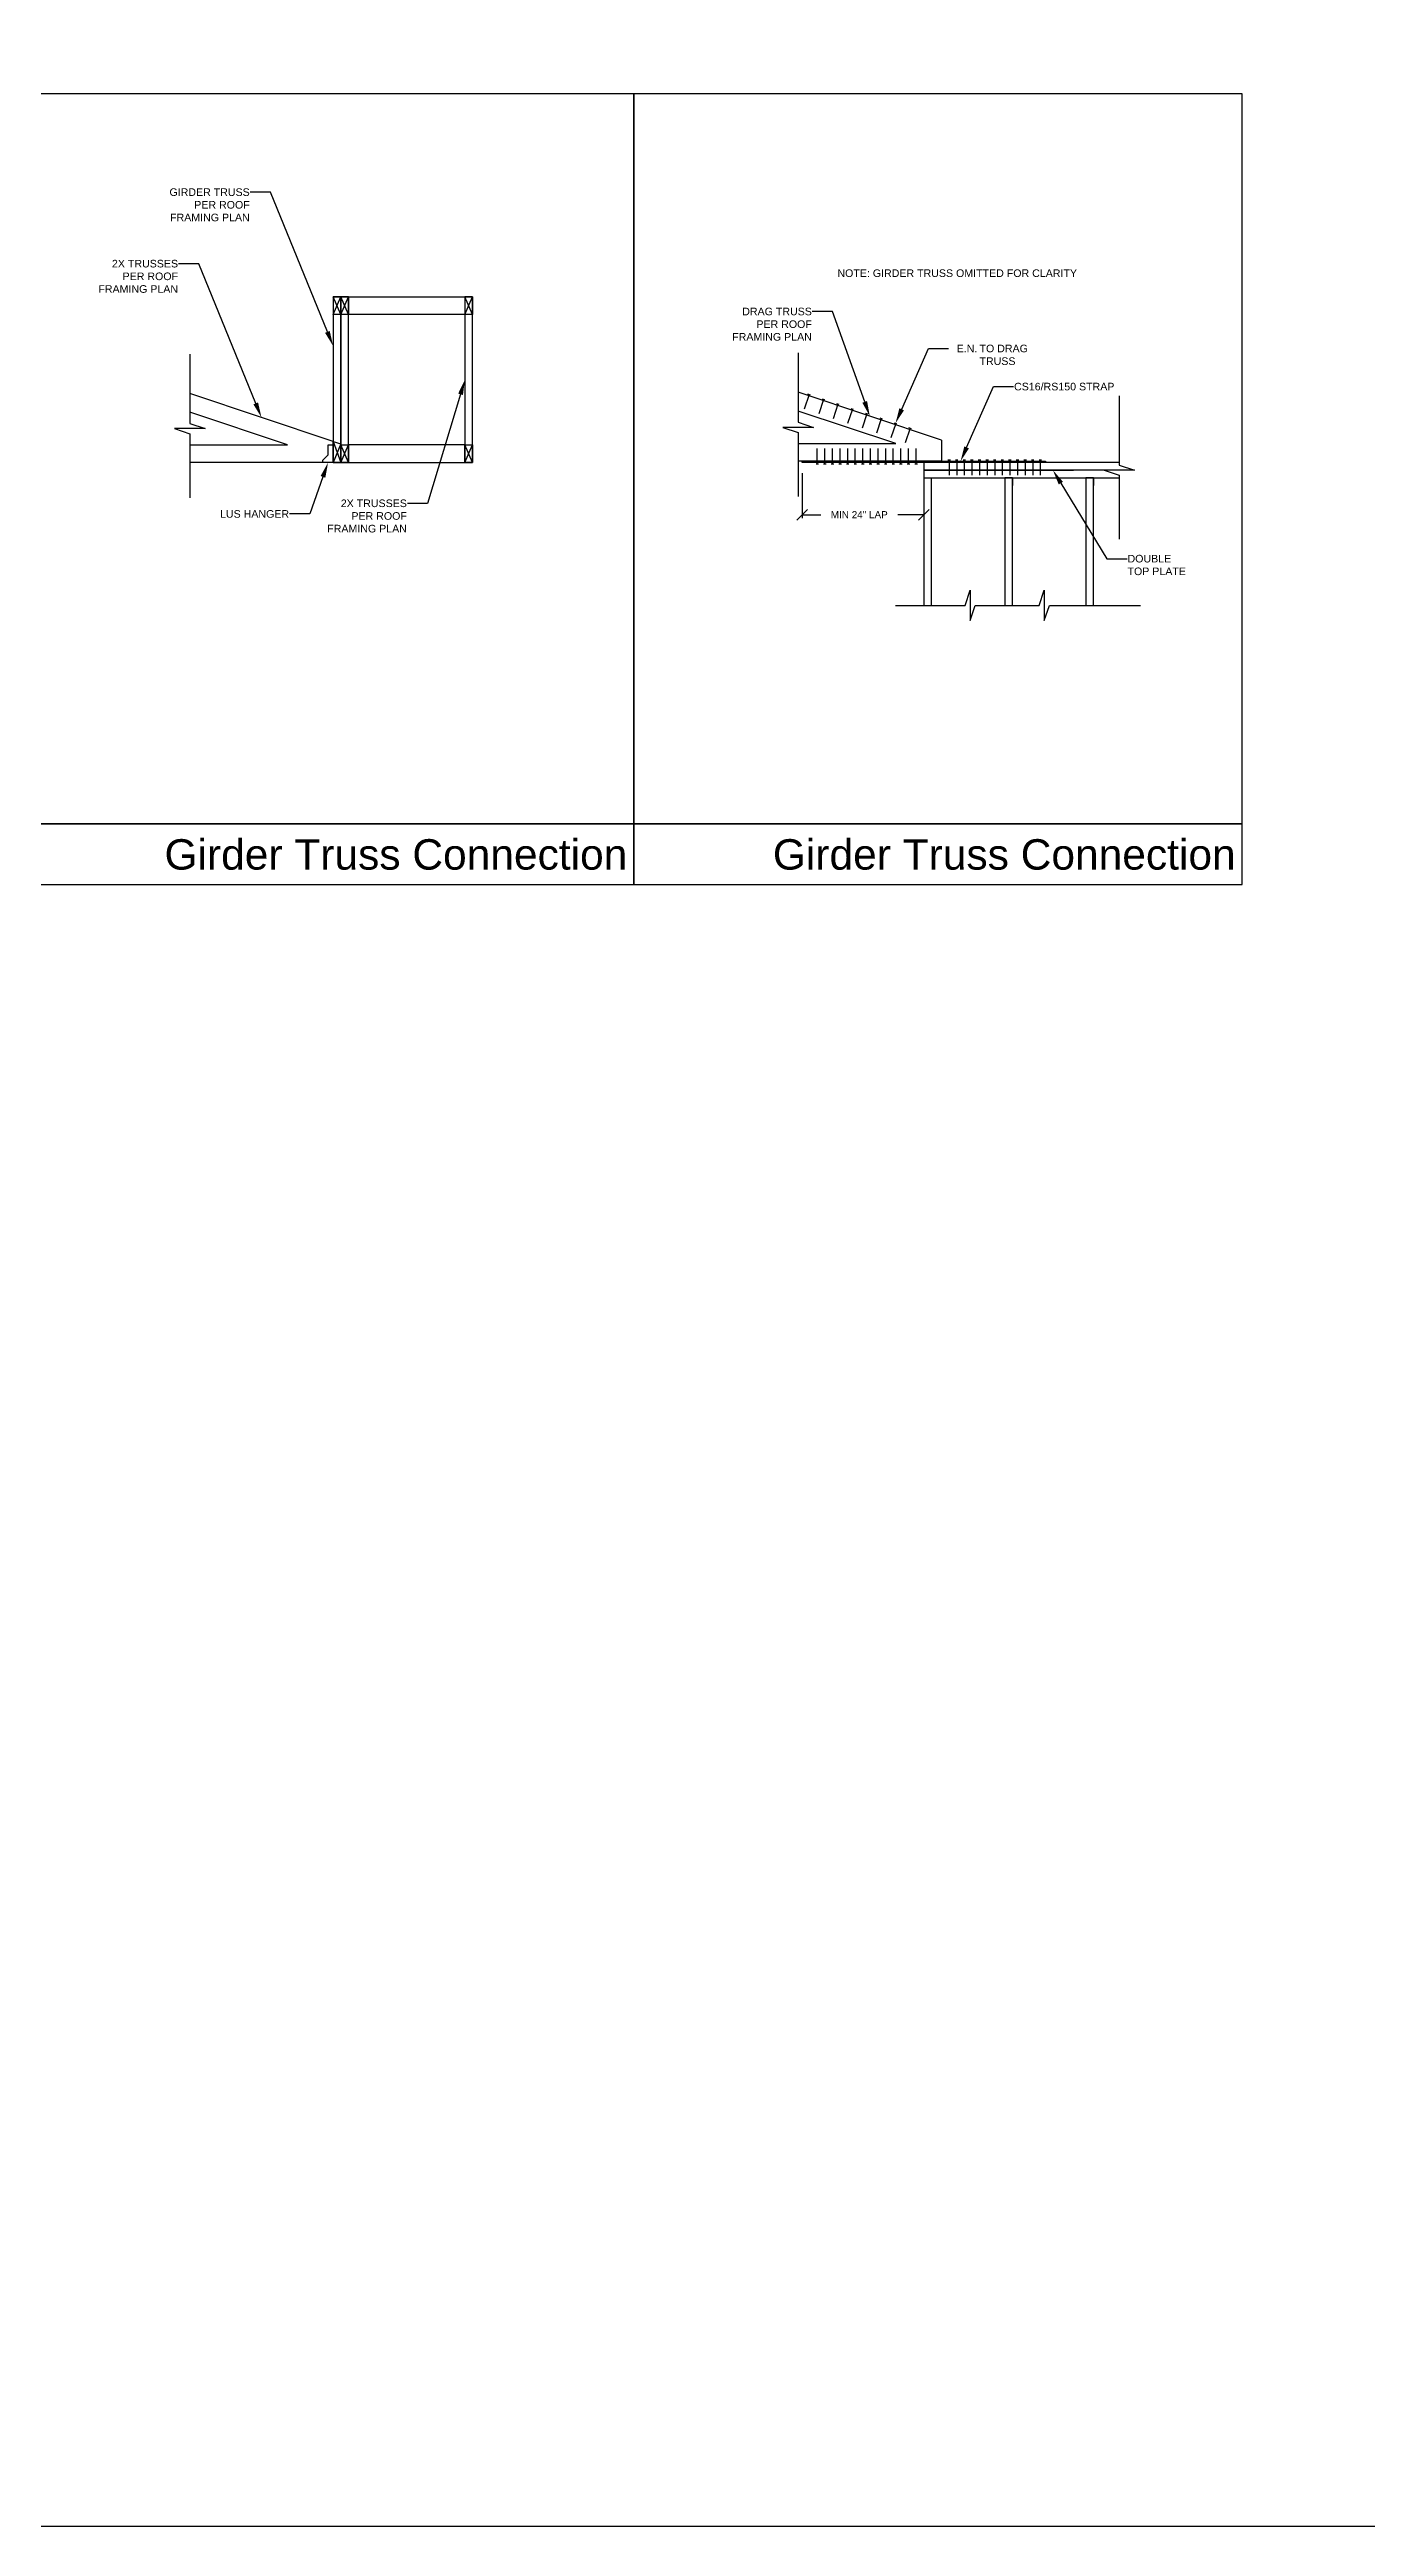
# Model space of a CAD drawing. Header units: inches. Extents: x -3572 to 2430, y -4559 to 3072.
# Drawn here: x 1223.4 to 1483.2, y 424.9 to 913.7 of the extents above; entities that cross this region are included whole.
import ezdxf
from ezdxf import colors
from ezdxf.entities.mleader import LeaderData, LeaderLine
from ezdxf.math import Vec2, Vec3

# ---------------------------------------------------------------- set-up
doc = ezdxf.new("R2010")
doc.units = ezdxf.units.IN
doc.header["$MEASUREMENT"] = 0
for name, color, linetype in [('Elevation - Section B', 7, 'Continuous'), ('Roof Framing - Details', 7, 'Continuous'), ('Roof Framing - Dim & Labels', 7, 'Continuous')]:
    doc.layers.add(name, color=color, linetype=linetype)
doc.styles.get("Standard").update_dxf_attribs({"font": 'arial.ttf'})
doc.dimstyles.get("Standard").update_dxf_attribs({"dimscale": 0.7, "dimtxt": 6, "dimasz": 6, "dimexe": 1, "dimexo": 3, "dimgap": 3, "dimtad": 0, "dimtih": 1, "dimtoh": 1, "dimdec": 4, "dimzin": 1, "dimdsep": 46, "dimlunit": 4, "dimtxsty": 'Standard', "dimblk": 'OBLIQUE', "dimcen": 0.09, "dimadec": 0, "dimazin": 0, "dimtfac": 1, "dimtdec": 4, "dimtofl": 0, "dimtmove": 0, "dimatfit": 3, "dimfxl": 1, "dimtolj": 1, "dimtzin": 0, "dimarcsym": 0})

# ---------------------------------------------------------------- blocks, each defined once
blk = doc.blocks.new('_Oblique')
at = {"color": 0, "linetype": 'ByBlock', "lineweight": -2}
blk.add_line((-0.5, -0.5), (0.5, 0.5), dxfattribs=at)
blk = doc.blocks.new('*D114')
at = {"layer": 'Defpoints', "color": 0, "transparency": 16777216}
for p in [(1371.82, 832.2), (1395.82, 832.2), (1395.82, 821.91)]:
    blk.add_point(p, dxfattribs=at)
at = {"layer": 'Roof Framing - Details', "color": 0, "lineweight": -2, "transparency": 16777216}
for p, q in [((1371.82, 830.1), (1371.82, 821.21)), ((1395.82, 830.1), (1395.82, 821.21)), ((1371.82, 821.91), (1375.51, 821.91)), ((1395.82, 821.91), (1390.71, 821.91))]:
    blk.add_line(p, q, dxfattribs=at)
at = {"layer": 'Roof Framing - Details', "color": 0, "lineweight": -2, "transparency": 16777216, "xscale": 2.1, "yscale": 2.1, "zscale": 2.1, "rotation": 180}
blk.add_blockref('_Oblique', (1371.82, 821.91), dxfattribs=at)
at = {"layer": 'Roof Framing - Details', "color": 0, "lineweight": -2, "transparency": 16777216, "xscale": 2.1, "yscale": 2.1, "zscale": 2.1}
blk.add_blockref('_Oblique', (1395.82, 821.91), dxfattribs=at)
at = {"layer": 'Roof Framing - Details', "color": 0, "transparency": 16777216, "insert": (1383.11, 821.91), "char_height": 4.2, "attachment_point": 5}
blk.add_mtext('\\A1;{\\H0.33333x;MIN 24" LAP}', dxfattribs=at)

msp = doc.modelspace()

# ---------------------------------------------------------------- hatches: boundary and pattern name
at = {"layer": 'Roof Framing - Details', "transparency": 33554610}
h = msp.add_hatch(color=256, dxfattribs=at)
h.dxf.hatch_style = 1
h.paths.add_polyline_path([(1419.82471, 832.44527), (1395.82471, 832.44527), (1371.82471, 832.44527), (1371.82471, 832.19527), (1395.82471, 832.19527), (1419.82471, 832.19527)])

# ---------------------------------------------------------------- linework, layer by layer
at = {"color": 3}
msp.add_lwpolyline([(35.18615, 1302.04569), (1585.71888, 1302.04569), (1585.71888, 424.91668), (35.18615, 424.91668)], close=True, dxfattribs=at)
for points in [[(1218.62703, 904.92992), (1218.62703, 760.92992), (1338.62703, 760.92992), (1338.62703, 904.92992), (1218.62703, 904.92992)], [(1338.62703, 904.92992), (1338.62703, 760.92992), (1458.62703, 760.92992), (1458.62703, 904.92992), (1338.62703, 904.92992)], [(1218.62703, 760.92992), (1218.62703, 748.92992), (1338.62703, 748.92992), (1338.62703, 760.92992), (1218.62703, 760.92992)], [(1338.62703, 760.92992), (1338.62703, 748.92992), (1458.62703, 748.92992), (1458.62703, 760.92992), (1338.62703, 760.92992)]]:
    msp.add_lwpolyline(points)
at = {"layer": 'Elevation - Section B'}
for p, q in [((1280.82471, 861.38449), (1279.32471, 861.38449)), ((1282.32471, 861.38449), (1280.82471, 861.38449)), ((1306.82471, 861.38449), (1305.32471, 861.38449)), ((1279.32471, 836.38455), (1251.05134, 845.80899)), ((1270.32468, 835.69527), (1251.05134, 842.11969)), ((1279.32471, 836.38459), (1280.82471, 832.19527)), ((1280.82471, 835.88459), (1279.32471, 832.19527)), ((1280.82471, 832.19527), (1279.32471, 832.19527)), ((1282.32471, 832.19527), (1280.82471, 832.19527)), ((1306.82471, 832.19527), (1305.32471, 832.19527))]:
    msp.add_line(p, q, dxfattribs=at)
at = {"layer": 'Elevation - Section B', "linetype": 'ByBlock'}
for p, q in [((1251.05134, 835.69527), (1270.32468, 835.69527)), ((1280.82471, 832.19527), (1251.05134, 832.19527))]:
    msp.add_line(p, q, dxfattribs=at)
at = {"layer": 'Elevation - Section B'}
for points in [[(1280.82471, 832.19527), (1280.82471, 864.88449), (1279.32471, 864.88449), (1279.32471, 832.19527), (1280.82471, 832.19527)], [(1279.32471, 864.88449), (1279.32471, 861.38449), (1280.82471, 864.88449), (1280.82471, 861.38449), (1279.32471, 864.88449), (1280.82471, 864.88449)], [(1282.32471, 832.19527), (1282.32471, 864.88449), (1280.82471, 864.88449), (1280.82471, 832.19527), (1282.32471, 832.19527)], [(1280.82471, 864.88449), (1280.82471, 861.38449), (1282.32471, 864.88449), (1282.32471, 861.38449), (1280.82471, 864.88449), (1282.32471, 864.88449)], [(1306.82471, 832.19527), (1306.82471, 864.88449), (1305.32471, 864.88449), (1305.32471, 832.19527), (1306.82471, 832.19527)], [(1305.32471, 864.88449), (1305.32471, 861.38449), (1306.82471, 864.88449), (1306.82471, 861.38449), (1305.32471, 864.88449), (1306.82471, 864.88449)], [(1280.82471, 835.69527), (1280.82471, 832.19527), (1282.32471, 835.69527), (1282.32471, 832.19527), (1280.82471, 835.69527), (1282.32471, 835.69527)], [(1305.32471, 835.69527), (1305.32471, 832.19527), (1306.82471, 835.69527), (1306.82471, 832.19527), (1305.32471, 835.69527), (1306.82471, 835.69527)]]:
    msp.add_lwpolyline(points, dxfattribs=at)
at = {"layer": 'Elevation - Section B', "linetype": 'ByBlock'}
for points in [[(1282.32471, 864.88449), (1305.32471, 864.88449), (1305.32471, 861.38449), (1282.32471, 861.38449), (1282.32471, 864.88449)], [(1280.82471, 832.19527), (1305.32471, 832.19527), (1305.32471, 835.69527), (1282.32471, 835.69527), (1282.32471, 832.19527)]]:
    msp.add_lwpolyline(points, dxfattribs=at)
at = {"layer": 'Elevation - Section B'}
msp.add_lwpolyline([(1280.82471, 832.19527), (1279.32471, 832.19527), (1279.32471, 836.38459), (1280.82471, 835.88459)], close=True, dxfattribs=at)
at = {"layer": 'Roof Framing - Details'}
for p, q in [((1399.32471, 836.63455), (1371.05134, 846.05899)), ((1390.32468, 835.94527), (1371.05134, 842.36969)), ((1399.32471, 836.63455), (1399.32471, 832.44527)), ((1395.82471, 832.19527), (1395.82471, 830.69527)), ((1434.39735, 832.19527), (1395.82471, 832.19527)), ((1395.82471, 830.69527), (1425.39735, 830.69527)), ((1395.82471, 830.69527), (1395.82471, 829.19527)), ((1431.39735, 830.69527), (1395.82471, 830.69527)), ((1395.82471, 829.19527), (1434.39735, 829.19527)), ((1395.82471, 829.19527), (1395.82471, 804.00214)), ((1395.82471, 829.19527), (1397.32471, 829.19527)), ((1397.32471, 829.19527), (1397.32471, 804.00214)), ((1399.32471, 829.19527), (1402.82471, 829.19527))]:
    msp.add_line(p, q, dxfattribs=at)
at = {"layer": 'Roof Framing - Details', "lineweight": 30}
for p, q in [((1373.22067, 845.5994), (1372.27199, 842.75335)), ((1373.45784, 845.52034), (1372.9835, 845.67846)), ((1376.06672, 844.65072), (1375.11804, 841.80467)), ((1376.30389, 844.57166), (1375.82955, 844.72977)), ((1378.91277, 843.70204), (1377.96409, 840.85599)), ((1379.14994, 843.62298), (1378.6756, 843.78109)), ((1381.75882, 842.75335), (1380.81014, 839.9073)), ((1381.996, 842.6743), (1381.52165, 842.83241)), ((1384.60488, 841.80467), (1383.65619, 838.95862)), ((1384.84205, 841.72562), (1384.3677, 841.88373)), ((1387.45093, 840.85599), (1386.50224, 838.00994)), ((1387.6881, 840.77693), (1387.21375, 840.93505)), ((1390.29698, 839.90731), (1389.34829, 837.06126)), ((1390.53415, 839.82825), (1390.05981, 839.98637)), ((1393.14303, 838.95863), (1392.19435, 836.11258)), ((1393.3802, 838.87957), (1392.90586, 839.03769)), ((1374.57471, 831.94527), (1375.07471, 831.94527)), ((1374.82471, 831.94527), (1374.82471, 834.94527)), ((1376.07471, 831.94527), (1376.57471, 831.94527)), ((1376.32471, 831.94527), (1376.32471, 834.94527)), ((1377.57471, 831.94527), (1378.07471, 831.94527)), ((1377.82471, 831.94527), (1377.82471, 834.94527)), ((1379.07471, 831.94527), (1379.57471, 831.94527)), ((1379.32471, 831.94527), (1379.32471, 834.94527)), ((1380.57471, 831.94527), (1381.07471, 831.94527)), ((1380.82471, 831.94527), (1380.82471, 834.94527)), ((1382.07471, 831.94527), (1382.57471, 831.94527)), ((1382.32471, 831.94527), (1382.32471, 834.94527)), ((1383.57471, 831.94527), (1384.07471, 831.94527)), ((1383.82471, 831.94527), (1383.82471, 834.94527)), ((1385.07471, 831.94527), (1385.57471, 831.94527)), ((1385.32471, 831.94527), (1385.32471, 834.94527)), ((1386.57471, 831.94527), (1387.07471, 831.94527)), ((1386.82471, 831.94527), (1386.82471, 834.94527)), ((1388.07471, 831.94527), (1388.57471, 831.94527)), ((1388.32471, 831.94527), (1388.32471, 834.94527)), ((1389.57471, 831.94527), (1390.07471, 831.94527)), ((1389.82471, 831.94527), (1389.82471, 834.94527)), ((1391.07471, 831.94527), (1391.57471, 831.94527)), ((1391.32471, 831.94527), (1391.32471, 834.94527)), ((1392.57471, 831.94527), (1393.07471, 831.94527)), ((1392.82471, 831.94527), (1392.82471, 834.94527)), ((1394.07471, 831.94527), (1394.57471, 831.94527)), ((1394.32471, 831.94527), (1394.32471, 834.94527)), ((1401.07471, 832.69527), (1400.57471, 832.69527)), ((1400.82471, 832.69527), (1400.82471, 829.69527)), ((1402.57471, 832.69527), (1402.07471, 832.69527)), ((1402.32471, 832.69527), (1402.32471, 829.69527)), ((1404.07471, 832.69527), (1403.57471, 832.69527)), ((1403.82471, 832.69527), (1403.82471, 829.69527)), ((1405.57471, 832.69527), (1405.07471, 832.69527)), ((1405.32471, 832.69527), (1405.32471, 829.69527)), ((1407.07471, 832.69527), (1406.57471, 832.69527)), ((1406.82471, 832.69527), (1406.82471, 829.69527)), ((1408.57471, 832.69527), (1408.07471, 832.69527)), ((1408.32471, 832.69527), (1408.32471, 829.69527)), ((1410.07471, 832.69527), (1409.57471, 832.69527)), ((1409.82471, 832.69527), (1409.82471, 829.69527)), ((1411.57471, 832.69527), (1411.07471, 832.69527)), ((1411.32471, 832.69527), (1411.32471, 829.69527)), ((1413.07471, 832.69527), (1412.57471, 832.69527)), ((1412.82471, 832.69527), (1412.82471, 829.69527)), ((1414.57471, 832.69527), (1414.07471, 832.69527)), ((1414.32471, 832.69527), (1414.32471, 829.69527)), ((1416.07471, 832.69527), (1415.57471, 832.69527)), ((1415.82471, 832.69527), (1415.82471, 829.69527)), ((1417.57471, 832.69527), (1417.07471, 832.69527)), ((1417.32471, 832.69527), (1417.32471, 829.69527)), ((1419.07471, 832.69527), (1418.57471, 832.69527)), ((1418.82471, 832.69527), (1418.82471, 829.69527))]:
    msp.add_line(p, q, dxfattribs=at)
at = {"layer": 'Roof Framing - Details', "linetype": 'ByBlock'}
for p, q in [((1371.05134, 835.94527), (1390.32468, 835.94527)), ((1399.32471, 832.44527), (1371.05134, 832.44527))]:
    msp.add_line(p, q, dxfattribs=at)
at = {"layer": 'Roof Framing - Details'}
for points in [[(1251.05134, 853.59567), (1251.05134, 839.89457), (1254.05134, 838.89457), (1248.05134, 838.89457), (1251.05134, 837.89457), (1251.05134, 825.26496)], [(1371.05134, 853.84567), (1371.05134, 840.14457), (1374.05134, 839.14457), (1368.05134, 839.14457), (1371.05134, 838.14457), (1371.05134, 825.51496)], [(1434.39735, 845.39637), (1434.39735, 831.69527), (1437.39735, 830.69527), (1431.39735, 830.69527), (1434.39735, 829.69527), (1434.39735, 817.06566)], [(1395.82471, 832.19527), (1371.82471, 832.19527), (1371.82471, 832.44527), (1395.82471, 832.44527), (1419.82471, 832.44527), (1419.82471, 832.19527), (1395.82471, 832.19527)], [(1413.32471, 829.19527), (1411.82471, 829.19527), (1411.82471, 804.00214)], [(1413.32471, 804.00214), (1413.32471, 829.19527), (1413.32471, 827.69527)], [(1429.32471, 829.19527), (1427.82471, 829.19527), (1427.82471, 804.00214)], [(1429.32471, 804.00214), (1429.32471, 829.19527), (1429.32471, 827.69527)], [(1390.27139, 804.00214), (1403.97249, 804.00214), (1404.97249, 807.00214), (1404.97249, 801.00214), (1405.97249, 804.00214), (1418.6021, 804.00214)], [(1418.6021, 804.00214), (1418.6021, 804.00214), (1419.6021, 807.00214), (1419.6021, 801.00214), (1420.6021, 804.00214), (1438.61057, 804.00214)]]:
    msp.add_lwpolyline(points, dxfattribs=at)
at = {"layer": 'Roof Framing - Dim & Labels'}
msp.add_lwpolyline([(1279.32471, 835.69527), (1279.32471, 832.19527), (1277.32471, 832.19527), (1277.32471, 832.69527), (1278.32471, 833.69527), (1278.32471, 835.69527)], close=True, dxfattribs=at)

# ---------------------------------------------------------------- texts
at = {"char_height": 6, "attachment_point": 1}
for insert in [(1246.06266, 757.87088), (1366.06266, 757.87088)]:
    msp.add_mtext_dynamic_manual_height_columns('Girder Truss Connection ', width=112.2279418, gutter_width=1, heights=[0], dxfattribs=dict(at, insert=insert))
at = {"layer": 'Roof Framing - Details', "insert": (1378.79911, 870.32099), "char_height": 1.5, "attachment_point": 1}
msp.add_mtext_dynamic_manual_height_columns('NOTE: GIRDER TRUSS OMITTED FOR CLARITY', width=52.7369214, gutter_width=1, heights=[0.20696], dxfattribs=at)

# ---------------------------------------------------------------- dimensions: what is measured, and where the dimension line sits
at = {"layer": 'Roof Framing - Details'}
dim = msp.add_linear_dim(base=(1395.82471, 821.90667), p1=(1371.82471, 832.19527), p2=(1395.82471, 832.19527), text='{\\H0.33333x;MIN 24" LAP}', dimstyle='Standard', override={"dimasz": 3}, dxfattribs=at)
dim.commit()
dim.dimension.update_dxf_attribs({"geometry": '*D114', "text_midpoint": (1383.10977, 821.90667), "dimtype": 160})

# ---------------------------------------------------------------- leaders
ml = msp.add_multileader_mtext('Standard', dxfattribs=at)
ml.set_content('GIRDER TRUSS \\PPER ROOF \\PFRAMING PLAN', color=256)
ml.set_leader_properties()
ml.build(insert=Vec2(0, 0))
ml.multileader.update_dxf_attribs({"dogleg_length": 3.98438, "arrow_head_size": 3})
ctx = ml.context
ctx.base_point, ctx.char_height, ctx.arrow_head_size, ctx.landing_gap_size, ctx.plane_origin = Vec3(1247.16924, 885.54951), 1.5, 3, 0.09, Vec3(1235.85264, 872.27793)
ctx.text_align_type = 2
notes = []
notes.append((ctx, [(1, (1, 1, 0), (1266.94651, 885.54951), (-1, 0), 3.98438, [(0, [(1279.32471, 855.20765)], 0, [])])]))
ctx.mtext.insert, ctx.mtext.alignment, ctx.mtext.flow_direction = Vec3(1262.87213, 886.3123), 3, 5
ml = msp.add_multileader_mtext('Standard', dxfattribs=at)
ml.set_content('2X TRUSSES \\PPER ROOF \\PFRAMING PLAN', color=256)
ml.set_leader_properties()
ml.build(insert=Vec2(0, 0))
ml.multileader.update_dxf_attribs({"dogleg_length": 3.98438, "arrow_head_size": 3})
ctx = ml.context
ctx.base_point, ctx.char_height, ctx.arrow_head_size, ctx.landing_gap_size, ctx.plane_origin = Vec3(1233.27096, 871.43863), 1.5, 3, 0.09, Vec3(1221.71596, 858.16704)
ctx.text_align_type = 2
notes.append((ctx, [(1, (1, 1, 0), (1252.80982, 871.43863), (-1, 0), 3.98438, [(0, [(1265.18802, 841.09677)], 0, [])])]))
ctx.mtext.insert, ctx.mtext.alignment, ctx.mtext.flow_direction = Vec3(1248.73545, 872.20142), 3, 5
ml = msp.add_multileader_mtext('Standard', dxfattribs=at)
ml.set_content('DRAG TRUSS\\PPER ROOF \\PFRAMING PLAN', color=256)
ml.set_leader_properties()
ml.build(insert=Vec2(0, 0))
ml.multileader.update_dxf_attribs({"dogleg_length": 3.98438, "arrow_head_size": 3})
ctx = ml.context
ctx.base_point, ctx.char_height, ctx.arrow_head_size, ctx.landing_gap_size, ctx.plane_origin = Vec3(1358.29443, 861.9969), 1.5, 3, 0.09, Vec3(1341.71596, 858.41704)
ctx.text_align_type = 2
notes.append((ctx, [(1, (1, 1, 0), (1377.83329, 861.9969), (-1, 0), 3.98438, [(0, [(1385.18802, 841.34677)], 0, [])])]))
ctx.mtext.insert, ctx.mtext.alignment, ctx.mtext.flow_direction = Vec3(1373.75892, 862.75969), 3, 5
ml = msp.add_multileader_mtext('Standard', dxfattribs=at)
ml.set_content('\\pxi-3,l4,t4;E.N.^ITO DRAG TRUSS', color=256)
ml.set_leader_properties()
ml.build(insert=Vec2(0, 0))
ml.multileader.update_dxf_attribs({"dogleg_length": 3.98438, "arrow_head_size": 3})
ctx = ml.context
ctx.base_point, ctx.char_height, ctx.arrow_head_size, ctx.landing_gap_size, ctx.plane_origin = Vec3(1400.73583, 854.69748), 1.5, 3, 0.09, Vec3(1391.26612, 840.71609)
notes.append((ctx, [(0, (1, 1, 0), (1396.75145, 854.69748), (1, 0), 3.98438, [(0, [(1390.26612, 839.96609)], 0, [])])]))
ctx.mtext.insert, ctx.mtext.width, ctx.mtext.flow_direction = Vec3(1400.82583, 855.46027), 19.6043656, 5
ml = msp.add_multileader_mtext('Standard', dxfattribs=at)
ml.set_content('2X TRUSSES \\PPER ROOF \\PFRAMING PLAN', color=256)
ml.set_leader_properties()
ml.build(insert=Vec2(0, 0))
ml.multileader.update_dxf_attribs({"dogleg_length": 3.98438, "arrow_head_size": 3})
ctx = ml.context
ctx.base_point, ctx.char_height, ctx.arrow_head_size, ctx.landing_gap_size, ctx.plane_origin = Vec3(1278.41178, 824.14762), 1.5, 3, 0.09, Vec3(1261.85264, 865.61015)
ctx.text_align_type = 2
notes.append((ctx, [(1, (1, 1, 0), (1297.95064, 824.14762), (-1, 0), 3.98438, [(0, [(1305.32471, 848.53988)], 0, [])])]))
ctx.mtext.insert, ctx.mtext.alignment, ctx.mtext.flow_direction = Vec3(1293.87627, 824.91041), 3, 5
ml = msp.add_multileader_mtext('Standard', dxfattribs=at)
ml.set_content('CS16/RS150 STRAP', color=256)
ml.set_leader_properties()
ml.build(insert=Vec2(0, 0))
ml.multileader.update_dxf_attribs({"dogleg_length": 3.98438, "arrow_head_size": 3})
ctx = ml.context
ctx.base_point, ctx.char_height, ctx.arrow_head_size, ctx.landing_gap_size, ctx.plane_origin = Vec3(1413.55199, 847.17665), 1.5, 3, 0.09, Vec3(1404.08229, 833.19527)
notes.append((ctx, [(0, (1, 1, 0), (1409.56762, 847.17665), (1, 0), 3.98438, [(0, [(1403.08229, 832.44527)], 0, [])])]))
ctx.mtext.insert, ctx.mtext.flow_direction = Vec3(1413.64199, 847.93944), 5
ml = msp.add_multileader_mtext('Standard', dxfattribs=at)
ml.set_content('LUS HANGER', color=256)
ml.set_leader_properties()
ml.build(insert=Vec2(0, 0))
ml.multileader.update_dxf_attribs({"dogleg_length": 3.98438, "arrow_head_size": 3})
ctx = ml.context
ctx.base_point, ctx.char_height, ctx.arrow_head_size, ctx.landing_gap_size, ctx.plane_origin = Vec3(1257.10387, 822.05053), 1.5, 3, 0.09, Vec3(1279.32471, 832.94527)
ctx.text_align_type = 2
notes.append((ctx, [(1, (1, 1, 0), (1274.71197, 822.05053), (-1, 0), 3.98438, [(0, [(1278.32471, 832.19527)], 0, [])])]))
ctx.mtext.insert, ctx.mtext.alignment, ctx.mtext.flow_direction = Vec3(1270.63759, 822.81332), 3, 5
ml = msp.add_multileader_mtext('Standard', dxfattribs=at)
ml.set_content('DOUBLE \\PTOP PLATE', color=256)
ml.set_leader_properties()
ml.build(insert=Vec2(0, 0))
ml.multileader.update_dxf_attribs({"dogleg_length": 3.98438, "arrow_head_size": 3})
ctx = ml.context
ctx.base_point, ctx.char_height, ctx.arrow_head_size, ctx.landing_gap_size, ctx.plane_origin = Vec3(1435.93113, 813.22247), 1.5, 3, 0.09, Vec3(1422.3105, 831.44527)
notes.append((ctx, [(0, (1, 1, 0), (1431.94675, 813.22247), (1, 0), 3.98438, [(0, [(1421.3105, 830.69527)], 0, [])])]))
ctx.mtext.insert, ctx.mtext.flow_direction = Vec3(1436.02113, 813.98526), 5
for ctx, leaders in notes:
    for number, flags, end, landing, length, lines in leaders:
        leader = LeaderData()
        leader.index, (leader.has_last_leader_line, leader.has_dogleg_vector, leader.attachment_direction) = number, flags
        leader.last_leader_point, leader.dogleg_vector, leader.dogleg_length = Vec3(end), Vec3(landing), length
        for number, points, colour, breaks in lines:
            line = LeaderLine()
            line.index, line.vertices, line.color, line.breaks = number, Vec3.list(points), colors.encode_raw_color(colour), breaks
            leader.lines.append(line)
        ctx.leaders.append(leader)

doc.saveas('drawing.dxf')
